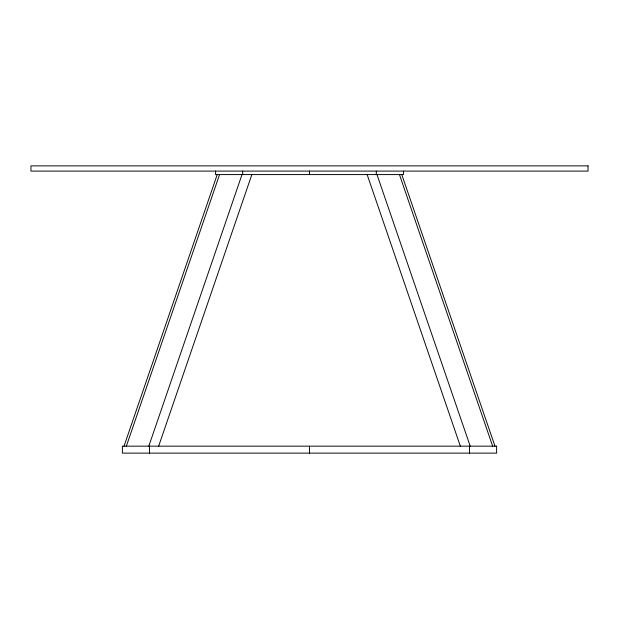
<?xml version="1.0" encoding="UTF-8"?>
<svg xmlns="http://www.w3.org/2000/svg" width="619" height="619" viewBox="0 0 619 619"><rect width="100%" height="100%" fill="white"/><g stroke="black" fill="none" stroke-linecap="round" stroke-linejoin="round"><path stroke-width="0.93" d="M124.024 446.16L217.223 174.581M126.346 446.16L219.544 174.581M148.808 446.16L242.006 174.581M158.657 446.16L251.856 174.581M401.777 174.581L494.976 446.16M399.456 174.581L492.654 446.16M376.994 174.581L470.192 446.16M367.144 174.581L460.343 446.16M469.512 446.16L469.512 453.123M403.418 171.092L403.418 174.581L215.582 174.581L215.582 171.092M376.313 171.092L376.313 174.581M309.5 171.092L309.5 174.581M309.5 446.16L309.5 453.123M242.687 171.092L242.687 174.581M149.488 446.16L149.488 453.123M588.05 165.877L30.95 165.877L30.95 171.092L588.05 171.092L588.05 165.877M496.616 446.16L122.384 446.16L122.384 453.123L496.616 453.123L496.616 446.16"/></g></svg>
